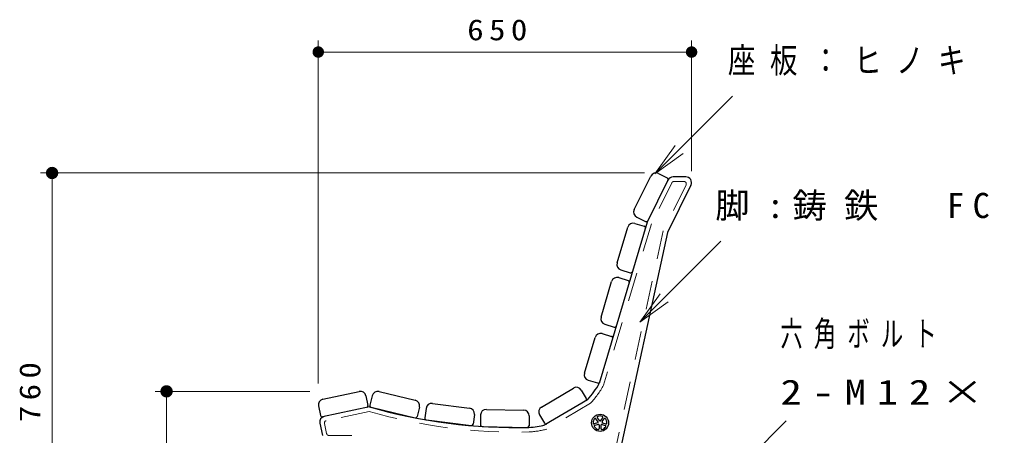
# Model space of a CAD drawing. Units: millimetres on the paper, scale 1:20. Extents: x -365 to 0, y -6 to 257.
# Drawn here: x -153 to -67.5, y 123.3 to 159.7 of the extents above; entities that cross this region are included whole.
import ezdxf

# ---------------------------------------------------------------- set-up
doc = ezdxf.new("R2010")
doc.units = ezdxf.units.MM
doc.linetypes.add('USER1', pattern=[4.5, 2.5, -2])
doc.layers.add('1_20', color=3, linetype='Continuous', lineweight=25)
doc.styles.add('ＭＳ ゴシック', font='')
doc.styles.get('ＭＳ ゴシック').set_extended_font_data('MS Gothic')

# ---------------------------------------------------------------- blocks, each defined once
blk = doc.blocks.new('filled_dot')
at = {"color": 0, "linetype": 'Continuous', "lineweight": -2, "const_width": 1.25}
blk.add_lwpolyline([(-0.625, 0, 1), (0.625, 0, 1)], format="xyb", close=True, dxfattribs=at)
blk = doc.blocks.new('open_arrow')
at = {"color": 0, "linetype": 'Continuous', "lineweight": -2}
blk.add_lwpolyline([(7.5, 1.25), (0, 0), (7.5, -1.25)], dxfattribs=at)

msp = doc.modelspace()

# ---------------------------------------------------------------- linework, layer by layer
at = {"layer": '1_20', "color": 7, "lineweight": 13}
for p, q in [((-126.878, 127.855), (-126.878, 157.836)), ((-94.263, 146.423), (-94.263, 157.836)), ((-126.878, 156.836), (-94.263, 156.836)), ((-97.467, 146.204), (-90.678, 152.993)), ((-98.383, 146.265), (-151.132, 146.265)), ((-150.132, 108.423), (-150.132, 146.265)), ((-98.78, 133.231), (-91.709, 140.302)), ((-127.627, 127.177), (-141.132, 127.177)), ((-140.132, 108.923), (-140.132, 127.177)), ((-100.136, 110.448), (-85.994, 124.59))]:
    msp.add_line(p, q, dxfattribs=at)
at = {"layer": '1_20'}
for p, q in [((-99.273, 143.074), (-97.831, 145.987)), ((-96.327, 145.645), (-98.15, 141.96)), ((-97.161, 146.213), (-96.399, 145.836)), ((-94.763, 145.923), (-95.878, 145.923)), ((-94.315, 145.202), (-96.357, 141.073)), ((-98.15, 141.96), (-102.328, 127.867)), ((-99.046, 142.404), (-98.284, 142.027)), ((-100.768, 138.408), (-99.844, 141.524)), ((-99.222, 141.861), (-98.407, 141.62)), ((-96.357, 141.073), (-100.766, 120.895)), ((-100.43, 137.787), (-99.615, 137.545)), ((-100.629, 137.116), (-99.814, 136.874)), ((-102.175, 133.662), (-101.251, 136.778)), ((-101.837, 133.041), (-101.022, 132.799)), ((-103.624, 128.773), (-102.7, 131.889)), ((-102.079, 132.226), (-101.264, 131.984)), ((-107.375, 125.804), (-104.581, 127.464)), ((-103.287, 128.151), (-102.472, 127.91)), ((-126.482, 126.491), (-123.303, 127.167)), ((-122.71, 126.781), (-122.533, 125.95)), ((-122.172, 126.788), (-122.37, 125.962)), ((-121.57, 127.158), (-118.409, 126.401)), ((-103.896, 127.289), (-103.462, 126.558)), ((-126.867, 125.898), (-126.69, 125.066)), ((-122.407, 125.823), (-126.513, 124.951)), ((-122.26, 125.781), (-118.418, 124.861)), ((-118.039, 125.798), (-118.237, 124.972)), ((-116.897, 126.124), (-113.673, 125.711)), ((-103.351, 126.449), (-107.072, 124.239)), ((-117.456, 125.692), (-117.564, 124.849)), ((-113.241, 125.152), (-113.349, 124.308)), ((-112.698, 125.111), (-112.715, 124.261)), ((-112.187, 125.601), (-108.938, 125.533)), ((-108.449, 125.023), (-108.466, 124.173)), ((-107.55, 125.119), (-107.116, 124.388)), ((-102.318, 124.634), (-102.492, 124.874)), ((-102.197, 124.634), (-102.022, 124.874)), ((-126.747, 124.39), (-126.519, 123.319)), ((-117.434, 124.681), (-113.516, 124.179)), ((-112.569, 124.108), (-108.62, 124.026)), ((-102.477, 124.431), (-102.759, 124.339)), ((-102.431, 124.288), (-102.713, 124.196)), ((-102.439, 124.546), (-102.614, 124.786)), ((-102.332, 124.217), (-102.332, 123.92)), ((-102.182, 124.217), (-102.182, 123.92)), ((-102.084, 124.288), (-101.802, 124.197)), ((-102.075, 124.546), (-101.901, 124.786)), ((-102.038, 124.431), (-101.756, 124.339))]:
    msp.add_line(p, q, dxfattribs=at)
at = {"layer": '1_20', "color": 7, "linetype": 'USER1', "lineweight": 13}
for p, q in [((-95.996, 145.412), (-97.776, 141.814)), ((-94.924, 145.523), (-95.816, 145.523)), ((-94.745, 145.235), (-96.738, 141.207)), ((-97.776, 141.814), (-101.957, 127.712)), ((-96.738, 141.207), (-101.157, 120.98)), ((-103.097, 126.135), (-106.918, 123.866)), ((-122.422, 125.411), (-126.18, 124.613)), ((-126.335, 124.375), (-126.145, 123.482)), ((-123.941, 123.323), (-125.949, 123.323))]:
    msp.add_line(p, q, dxfattribs=at)
at = {"layer": '1_20'}
msp.add_circle((-102.257, 124.423), 0.75, dxfattribs=at)
for centre, radius, start, end in [((-97.383, 145.765), 0.5, 63.67176, 153.67174), ((-96.466, 145.702), 0.15, 333.67178, 63.67176), ((-95.878, 145.423), 0.5, 89.99998, 153.67177), ((-94.763, 145.423), 0.5, 333.67181, 89.99998), ((-98.824, 142.852), 0.5, 153.67174, 243.67173), ((-98.218, 142.161), 0.15, 243.67174, 333.67178), ((-99.364, 141.382), 0.5, 73.48721, 163.48719), ((-98.45, 141.476), 0.15, 343.48723, 73.48721), ((-100.288, 138.266), 0.5, 163.48719, 253.48717), ((-100.771, 136.636), 0.5, 73.48722, 163.4872), ((-99.857, 136.73), 0.15, 343.48724, 73.48722), ((-99.573, 137.689), 0.15, 253.4872, 343.48723), ((-101.695, 133.52), 0.5, 163.4872, 253.48717), ((-100.98, 132.943), 0.15, 253.4872, 343.48724), ((-102.221, 131.747), 0.5, 73.48722, 163.4872), ((-101.306, 131.841), 0.15, 343.48724, 73.48722), ((-103.145, 128.631), 0.5, 163.4872, 253.48717), ((-104.326, 127.034), 0.5, 30.7113, 120.71129), ((-108.879, 131.518), 7.5, 317.47953, 330.8675), ((-102.429, 128.053), 0.15, 253.4872, 343.48724), ((-123.199, 126.677), 0.5, 12.00001, 102), ((-121.686, 126.672), 0.5, 76.53198, 166.53197), ((-126.378, 126.002), 0.5, 102, 191.99998), ((-122.68, 125.919), 0.15, 282.00003, 12.00001), ((-109.635, 170.015), 46, 253.87962, 271.45227), ((-122.225, 125.927), 0.15, 166.53197, 256.53202), ((-118.526, 125.915), 0.5, 346.532, 76.53198), ((-116.96, 125.628), 0.5, 82.6994, 172.69938), ((-113.736, 125.215), 0.5, 352.69942, 82.6994), ((-107.12, 125.374), 0.5, 120.71129, 210.71127), ((-103.591, 126.482), 0.15, 300.71132, 30.7113), ((-126.257, 124.494), 0.5, 102.00003, 191.9999), ((-126.544, 125.098), 0.15, 192, 282.00003), ((-118.383, 125.007), 0.15, 256.53202, 346.532), ((-112.198, 125.101), 0.5, 88.80454, 178.80452), ((-108.949, 125.033), 0.5, 358.80456, 88.80454), ((-102.432, 124.919), 0.075, 109.39743, 215.99999), ((-102.257, 124.423), 0.6, 70.6013, 109.39831), ((-102.083, 124.919), 0.075, 323.99919, 70.60119), ((-117.415, 124.829), 0.15, 172.69938, 262.6994), ((-113.497, 124.327), 0.15, 262.69943, 352.69942), ((-112.566, 124.258), 0.15, 178.80452, 268.80455), ((-108.616, 124.176), 0.15, 268.80458, 358.80456), ((-108.879, 131.518), 7.5, 273.13215, 283.94301), ((-106.987, 124.464), 0.15, 210.71129, 300.71132), ((-102.257, 124.423), 0.6, 142.60129, 181.39829), ((-102.782, 124.411), 0.075, 181.39744, 288), ((-102.69, 124.125), 0.075, 107.99919, 214.60118), ((-102.257, 124.423), 0.6, 214.60131, 253.39832), ((-102.674, 124.742), 0.075, 35.9992, 142.60119), ((-102.5, 124.502), 0.075, 288, 35.99919), ((-102.407, 124.217), 0.075, 0, 107.99919), ((-102.257, 124.679), 0.075, 216, 323.99919), ((-102.107, 124.217), 0.075, 71.99999, 179.99919), ((-102.015, 124.502), 0.075, 143.99998, 251.99917), ((-102.257, 124.423), 0.6, 286.60131, 325.39832), ((-101.84, 124.742), 0.075, 37.39743, 144), ((-101.825, 124.125), 0.075, 325.39744, 72), ((-102.257, 124.423), 0.6, 358.60131, 37.39832), ((-101.733, 124.411), 0.075, 251.99919, 358.6012), ((-102.407, 123.92), 0.075, 253.39744, 0.00001), ((-102.107, 123.92), 0.075, 179.99917, 286.60118)]:
    msp.add_arc(centre, radius, start, end, dxfattribs=at)
at = {"layer": '1_20', "color": 7, "linetype": 'USER1', "lineweight": 13}
for centre, radius, start, end in [((-95.816, 145.323), 0.2, 89.99998, 153.67185), ((-94.924, 145.323), 0.2, 333.67189, 89.99998), ((-108.879, 131.518), 7.9, 317.04647, 331.19235), ((-109.635, 170.015), 46.4, 254.00358, 271.46309), ((-126.139, 124.417), 0.2, 102.0002, 192.00002), ((-125.949, 123.523), 0.2, 191.99997, 269.99996), ((-108.879, 131.518), 7.9, 273.13215, 284.37604)]:
    msp.add_arc(centre, radius, start, end, dxfattribs=at)

# ---------------------------------------------------------------- block references
at = {"layer": '1_20', "color": 7, "lineweight": 13, "xscale": 0.4, "yscale": 0.4}
msp.add_blockref('filled_dot', (-126.878, 156.836), dxfattribs=at)
at = {"layer": '1_20', "color": 7, "lineweight": 13}
for name, p, xscale, yscale, rotation in [('filled_dot', (-94.263, 156.836), 0.4, 0.4, 180), ('open_arrow', (-97.467, 146.204), 0.4, 0.4, 45), ('filled_dot', (-150.132, 146.265), 0.431, 0.431, 270), ('open_arrow', (-98.78, 133.231), 0.4, 0.4, 45), ('filled_dot', (-140.132, 127.177), 0.431, 0.431, 270)]:
    msp.add_blockref(name, p, dxfattribs=dict(at, xscale=xscale, yscale=yscale, rotation=rotation))

# ---------------------------------------------------------------- texts
at = {"layer": '1_20', "color": 7, "style": 'ＭＳ ゴシック'}
for s, insert, char_height, attachment_point in [('\\T1.33;\\W1.15;650', (-111.001, 157.836), 1.833, 8), ('\\T1.53;\\W0.8;座板：ヒノキ\u300085×30', (-91.086, 155.993), 2.199, 4), ('\\T1.5;脚:鋳鉄\u3000FC\\~200', (-92.19, 143.302), 2.199, 4), ('\\T1.5;\\W0.65;六角ボルト', (-86.498, 132.09), 2.199, 4), ('\\T1.5;\\W1.25;2-M12×35L\\~SUS', (-86.498, 127.09), 2.199, 4)]:
    msp.add_mtext(s, dxfattribs=dict(at, insert=insert, char_height=char_height, attachment_point=attachment_point))
at = {"layer": '1_20', "color": 7, "insert": (-151.132, 127.344), "char_height": 1.833, "attachment_point": 8, "rotation": 90, "style": 'ＭＳ ゴシック'}
msp.add_mtext('\\T1.33;\\W1.15;760', dxfattribs=at)

doc.saveas('drawing.dxf')
